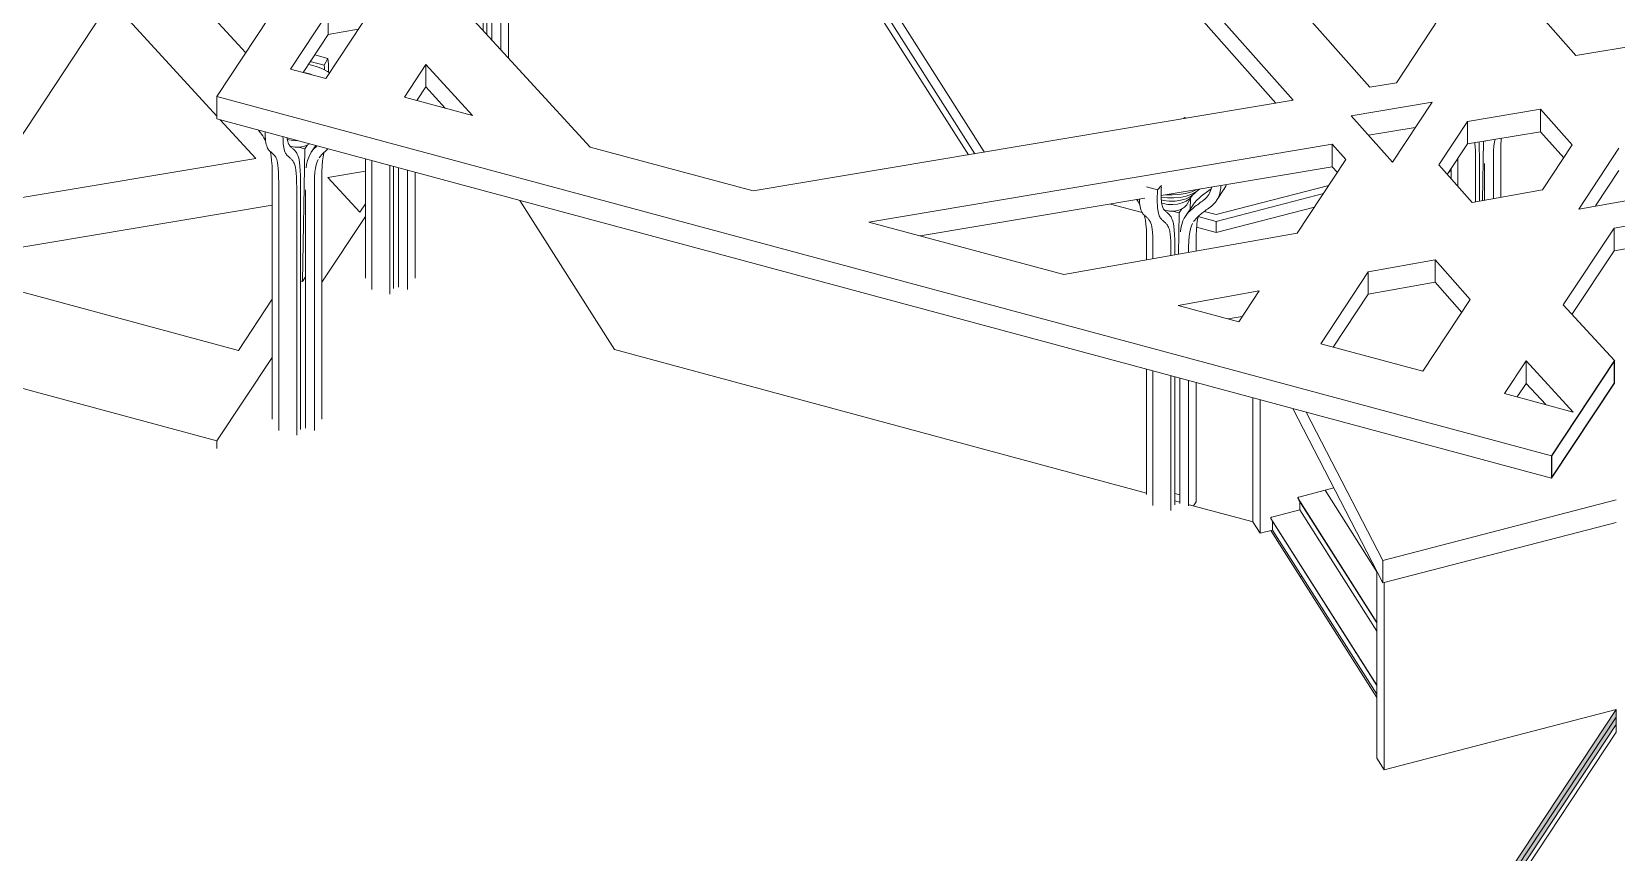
# Model space of a CAD drawing. Header units: millimetres. Extents: x -40531 to 31993, y -28732 to 45416.
# Drawn here: x -8847 to 7419, y -12442 to -4014 of the extents above; entities that cross this region are included whole.
import ezdxf

# ---------------------------------------------------------------- set-up
doc = ezdxf.new("R2010")
doc.units = ezdxf.units.MM
for name, color, linetype, lineweight in [('A-FLOR', 192, 'Continuous', 9), ('A-FLOR-FNSH', 192, 'Continuous', 35), ('A-FLOR-MCUT', 51, 'Continuous', 9), ('A-FLOR-PATT', 8, 'Continuous', 35), ('A-GENM', 13, 'Continuous', 9), ('A-WALL', 113, 'Continuous', 9), ('I-WALL', 2, 'Continuous', 9), ('S-FNDN', 32, 'Continuous', 9), ('S-STRS', 31, 'Continuous', 9)]:
    doc.layers.add(name, color=color, linetype=linetype, lineweight=lineweight)

# ---------------------------------------------------------------- blocks, each defined once
blk = doc.blocks.new('楼梯 - 楼梯-163403-3D Section')
at = {"layer": 'S-STRS'}
for p, q in [((4429, -8724), (4160, -8794)), ((4961, -9562), (4429, -8724)), ((4169, -8926), (3882, -9000)), ((4152, -8807), (4961, -10081)), ((4160, -8824), (4160, -8820)), ((4961, -10086), (4160, -8824)), ((4169, -8926), (4169, -8839)), ((4961, -10172), (4169, -8926)), ((3874, -9013), (4961, -10725)), ((3882, -9031), (3882, -9026)), ((4961, -10730), (3882, -9031)), ((3891, -9132), (3891, -9046)), ((3891, -9132), (4961, -10817))]:
    blk.add_line(p, q, dxfattribs=at)
for points in [[(4152, -8807, 0), (4151, -8806, 0), (4151, -8804, 0), (4151, -8802, 0), (4152, -8799, 0), (4153, -8797, 0), (4155, -8796, 0), (4158, -8794, 0), (4160, -8794, 0)], [(3882, -9000, 0), (3880, -9001, 0), (3877, -9002, 0), (3875, -9004, 0), (3874, -9006, 0), (3873, -9008, 0), (3873, -9010, 0), (3873, -9012, 0), (3874, -9014, 0)]]:
    blk.add_polyline3d(points, dxfattribs=at)
blk = doc.blocks.new('Family6 - Family6-227031-3D Section')
at = {"layer": 'A-GENM'}
for p, q in [((-6649, -4231), (-7449, -3359)), ((-9423, -5797), (-8034, -3695)), ((-8034, -3695), (-6945, -4882)), ((-22784, -3940), (-6945, -8217)), ((-6911, -4919), (-6548, -5315)), ((-6548, -5315), (-9423, -5797)), ((-5807, -5511), (-5422, -5446)), ((-5478, -5869), (-5807, -5511)), ((-9801, -6369), (-6378, -5795)), ((-5422, -5783), (-5478, -5869)), ((-5868, -6587), (-5422, -5912)), ((-6726, -7288), (-9850, -6444)), ((-6378, -6761), (-6726, -7288)), ((-6945, -8217), (-6378, -7360)), ((-6945, -8294), (-6945, -8217))]:
    blk.add_line(p, q, dxfattribs=at)
blk = doc.blocks.new('Family7 - Family7-230587-3D Section')
at = {"layer": 'A-GENM'}
for p, q in [((-619, 4912), (-6945, -4679)), ((1232, -1481), (4103, -4717)), ((3925, -4747), (1232, -1711)), ((4890, -4585), (2421, -1801)), ((-5323, -3727), (-5829, -4495)), ((5691, -3739), (5163, -4539)), ((-6190, -4398), (-5803, -3812)), ((-5803, -3812), (-5803, -4043)), ((-3113, -5199), (-4421, -3775)), ((7005, -4259), (6590, -3791)), ((-5803, -4043), (-6060, -4433)), ((-5495, -3988), (-5803, -4043)), ((7706, -4141), (7005, -4259)), ((-5021, -4685), (-4801, -4352)), ((-4801, -4352), (-4321, -4874)), ((-4801, -4582), (-4801, -4352)), ((-5829, -4495), (-6190, -4398)), ((5163, -4539), (4890, -4585)), ((-6945, -4679), (6753, -8370)), ((-6945, -4910), (-6945, -4679)), ((-4321, -4874), (-5021, -4685)), ((-4801, -4582), (-4892, -4720)), ((-4603, -4798), (-4801, -4582)), ((4103, -4717), (-1441, -5650)), ((4697, -4877), (5528, -4738)), ((5120, -5354), (4697, -4877)), ((5528, -4738), (5120, -5354)), ((5890, -4937), (6641, -4810)), ((6641, -4810), (6966, -5177)), ((6641, -5041), (6641, -4810)), ((6753, -8600), (-6945, -4910)), ((5356, -4997), (4875, -5078)), ((5597, -5382), (5890, -4937)), ((5890, -5167), (5890, -4937)), ((6641, -5041), (5890, -5167)), ((6879, -5310), (6641, -5041)), ((-1441, -5650), (-3113, -5199)), ((-253, -5970), (4504, -5170)), ((4504, -5170), (4643, -5327)), ((4504, -5401), (4504, -5170)), ((5890, -5167), (5684, -5480)), ((6966, -5177), (6662, -5639)), ((4643, -5327), (4144, -6084)), ((7033, -5835), (7446, -5209)), ((4504, -5401), (2746, -5696)), ((4556, -5459), (4504, -5401)), ((5938, -5767), (5597, -5382)), ((7446, -5439), (7205, -5804)), ((6662, -5639), (5938, -5767)), ((7870, -5687), (7033, -5835)), ((2578, -5724), (274, -6112)), ((1747, -6508), (-253, -5970)), ((7397, -6032), (7680, -5982)), ((4144, -6084), (1747, -6508)), ((6875, -6820), (7397, -6032)), ((7397, -6263), (7397, -6032)), ((7397, -6263), (6964, -6917)), ((7680, -6213), (7397, -6263)), ((4385, -7219), (4873, -6479)), ((4873, -6479), (5558, -6358)), ((4873, -6479), (4873, -6710)), ((5558, -6358), (5919, -6765)), ((5558, -6588), (5558, -6358)), ((5558, -6588), (4873, -6710)), ((5832, -6898), (5558, -6588)), ((2920, -6825), (3753, -6677)), ((3544, -6993), (2920, -6825)), ((3753, -6677), (3544, -6993)), ((4873, -6710), (4514, -7254)), ((5919, -6765), (5433, -7502)), ((7400, -7391), (6875, -6820)), ((3580, -6938), (3436, -6964)), ((5433, -7502), (4385, -7219)), ((6273, -7730), (6494, -7395)), ((6494, -7395), (6977, -7920)), ((6494, -7626), (6494, -7395)), ((6494, -7626), (6403, -7765)), ((6695, -7844), (6494, -7626)), ((6977, -7920), (6273, -7730))]:
    blk.add_line(p, q, dxfattribs=at)
at = {"layer": 'A-GENM', "lineweight": 25}
for p, q in [((7400, -7391), (6753, -8370)), ((7400, -7622), (7400, -7391)), ((6753, -8600), (7400, -7622)), ((6753, -8370), (6753, -8600))]:
    blk.add_line(p, q, dxfattribs=at)
blk = doc.blocks.new('Family8 - COLUMN-V14-3D Section')
at = {"layer": 'A-GENM'}
for p, q in [((6045, -5748), (6057, -5140)), ((6073, -5136), (6072, -5142)), ((6235, -5180), (6235, -5714)), ((5791, -5601), (5791, -5318)), ((5975, -5346), (5975, -5760)), ((6014, -5287), (6014, -5753)), ((6157, -5728), (6157, -5298)), ((5724, -5420), (5724, -5525)), ((6065, -5369), (6065, -5744))]:
    blk.add_line(p, q, dxfattribs=at)
for points in [[(5966, -5154, 0), (5967, -5165, 0), (5970, -5198, 0), (5973, -5238, 0), (5975, -5287, 0), (5975, -5346, 0)], [(6014, -5287, 0), (6013, -5223, 0), (6012, -5170, 0), (6010, -5146, 0)], [(6157, -5298, 0), (6158, -5238, 0), (6162, -5188, 0), (6168, -5145, 0), (6174, -5119, 0)], [(6237, -5108, 0), (6236, -5121, 0), (6235, -5180, 0)]]:
    blk.add_polyline3d(points, dxfattribs=at)
blk = doc.blocks.new('Family8 - COLUMN-V15-3D Section')
at = {"layer": 'A-GENM'}
for p, q in [((2978, -4906), (2985, -4895)), ((3009, -4901), (2985, -4895)), ((2596, -5606), (2711, -5637)), ((2750, -5592), (2711, -5637)), ((3068, -5693), (3062, -5702)), ((3316, -5746), (3394, -5629)), ((2933, -5874), (2960, -5833)), ((3074, -5792), (2996, -5910)), ((3013, -5787), (3010, -5791)), ((3013, -5787), (3066, -5697)), ((3043, -5839), (3048, -5727)), ((2865, -5856), (2933, -5874)), ((2924, -6300), (2933, -5874)), ((2596, -6107), (2596, -6358)), ((3107, -6107), (3107, -6268)), ((2663, -6346), (2663, -6223)), ((2847, -6272), (2847, -6314)), ((2886, -6214), (2886, -6307)), ((2937, -6295), (2937, -6298)), ((3029, -6282), (3029, -6224)), ((2596, -7480), (2596, -8766)), ((2663, -8881), (2663, -7499)), ((2847, -7548), (2847, -8931)), ((2886, -7559), (2886, -8872)), ((2937, -7572), (2937, -8858)), ((3029, -8883), (3029, -7597)), ((3107, -7618), (3107, -8842)), ((2937, -8770), (2886, -8756)), ((3107, -8842), (3079, -8884))]:
    blk.add_line(p, q, dxfattribs=at)
for points in [[(2711, -5637, 0), (2709, -5674, 0), (2707, -5708, 0), (2707, -5740, 0), (2707, -5769, 0), (2708, -5796, 0), (2710, -5820, 0), (2712, -5842, 0), (2716, -5861, 0), (2719, -5878, 0), (2723, -5893, 0), (2728, -5905, 0), (2733, -5916, 0), (2738, -5925, 0), (2743, -5933, 0), (2749, -5940, 0), (2755, -5946, 0), (2760, -5951, 0), (2766, -5956, 0), (2771, -5960, 0), (2776, -5964, 0), (2782, -5969, 0), (2787, -5973, 0), (2791, -5978, 0), (2796, -5983, 0), (2801, -5989, 0), (2806, -5995, 0), (2811, -6002, 0), (2816, -6010, 0), (2821, -6020, 0), (2826, -6031, 0), (2831, -6047, 0), (2835, -6066, 0), (2839, -6092, 0), (2843, -6124, 0), (2845, -6164, 0), (2847, -6213, 0), (2847, -6272, 0)], [(2886, -6214, 0), (2886, -6150, 0), (2884, -6096, 0), (2881, -6052, 0), (2877, -6015, 0), (2872, -5985, 0), (2866, -5961, 0), (2860, -5942, 0), (2854, -5928, 0), (2848, -5917, 0), (2842, -5909, 0), (2836, -5901, 0), (2831, -5894, 0), (2825, -5888, 0), (2820, -5882, 0), (2815, -5877, 0), (2809, -5872, 0), (2804, -5868, 0), (2798, -5863, 0), (2793, -5859, 0), (2787, -5854, 0), (2782, -5849, 0), (2777, -5843, 0), (2772, -5837, 0), (2768, -5830, 0), (2764, -5821, 0), (2760, -5811, 0), (2757, -5800, 0), (2754, -5786, 0), (2751, -5771, 0), (2749, -5753, 0), (2747, -5732, 0), (2746, -5709, 0), (2746, -5684, 0), (2746, -5656, 0), (2747, -5626, 0), (2749, -5606, 0)], [(3139, -5631, 0), (3109, -5654, 0), (3059, -5681, 0), (3003, -5702, 0), (2941, -5716, 0), (2877, -5722, 0), (2812, -5721, 0), (2748, -5712, 0), (2746, -5712, 0)], [(3109, -5654, 0), (3088, -5677, 0), (3049, -5706, 0), (3002, -5729, 0), (2948, -5745, 0), (2890, -5754, 0), (2830, -5755, 0), (2772, -5747, 0), (2747, -5742, 0)], [(3114, -5635, 0), (3062, -5657, 0), (2998, -5675, 0), (2930, -5687, 0), (2861, -5691, 0), (2794, -5688, 0)], [(3265, -5609, 0), (3263, -5618, 0), (3258, -5638, 0), (3251, -5656, 0), (3244, -5673, 0), (3236, -5687, 0), (3227, -5700, 0), (3217, -5712, 0), (3206, -5724, 0), (3195, -5734, 0), (3183, -5744, 0), (3171, -5753, 0), (3159, -5763, 0), (3145, -5772, 0), (3132, -5781, 0), (3119, -5791, 0), (3107, -5800, 0), (3094, -5810, 0), (3081, -5821, 0), (3068, -5832, 0), (3055, -5843, 0), (3042, -5856, 0), (3029, -5869, 0), (3014, -5885, 0), (2999, -5905, 0), (2984, -5929, 0), (2971, -5958, 0), (2959, -5993, 0), (2950, -6033, 0), (2944, -6068, 0)], [(3074, -5792, 0), (3077, -5788, 0), (3092, -5768, 0), (3106, -5752, 0), (3120, -5738, 0), (3133, -5726, 0), (3146, -5714, 0), (3159, -5703, 0), (3171, -5693, 0), (3184, -5683, 0), (3197, -5673, 0), (3210, -5664, 0), (3223, -5654, 0), (3236, -5645, 0), (3249, -5636, 0), (3261, -5627, 0)], [(3080, -5965, 0), (3091, -5948, 0), (3103, -5935, 0), (3115, -5922, 0), (3127, -5911, 0), (3139, -5900, 0), (3150, -5890, 0), (3162, -5881, 0), (3173, -5872, 0), (3185, -5863, 0), (3197, -5854, 0), (3209, -5845, 0), (3222, -5836, 0), (3235, -5827, 0), (3249, -5817, 0), (3262, -5806, 0), (3275, -5795, 0), (3288, -5782, 0), (3300, -5768, 0), (3312, -5753, 0), (3323, -5736, 0), (3333, -5718, 0), (3341, -5698, 0), (3349, -5676, 0), (3354, -5652, 0), (3359, -5626, 0), (3361, -5599, 0), (3362, -5593, 0)], [(3418, -5583, 0), (3410, -5600, 0), (3400, -5619, 0), (3390, -5635, 0)], [(2496, -5738, 0), (2498, -5741, 0), (2510, -5759, 0), (2522, -5778, 0), (2528, -5788, 0)], [(2663, -6223, 0), (2663, -6164, 0), (2661, -6115, 0), (2659, -6075, 0), (2655, -6042, 0), (2651, -6017, 0), (2647, -5997, 0), (2642, -5982, 0), (2637, -5970, 0), (2632, -5961, 0), (2627, -5953, 0), (2622, -5946, 0), (2617, -5939, 0), (2612, -5934, 0), (2607, -5928, 0), (2603, -5923, 0), (2598, -5919, 0), (2593, -5915, 0), (2587, -5910, 0), (2582, -5906, 0), (2576, -5901, 0), (2571, -5896, 0), (2565, -5890, 0), (2560, -5884, 0), (2554, -5876, 0), (2549, -5867, 0), (2544, -5856, 0), (2539, -5843, 0), (2535, -5828, 0), (2532, -5811, 0), (2528, -5792, 0), (2526, -5770, 0), (2524, -5746, 0), (2524, -5734, 0)], [(3062, -5702, 0), (3038, -5731, 0), (3004, -5754, 0), (2962, -5773, 0), (2916, -5785, 0), (2866, -5790, 0), (2815, -5788, 0), (2767, -5779, 0), (2751, -5774, 0)], [(3010, -5791, 0), (2988, -5815, 0), (2957, -5835, 0), (2918, -5849, 0), (2876, -5856, 0), (2832, -5856, 0), (2789, -5848, 0), (2777, -5845, 0)], [(2574, -5899, 0), (2577, -5910, 0), (2585, -5949, 0), (2591, -5995, 0), (2595, -6047, 0), (2596, -6107, 0)], [(3029, -6224, 0), (3031, -6165, 0), (3034, -6114, 0), (3040, -6072, 0), (3048, -6037, 0), (3058, -6008, 0), (3068, -5984, 0)], [(3129, -5908, 0), (3126, -5919, 0), (3118, -5955, 0), (3112, -5997, 0), (3108, -6047, 0), (3107, -6107, 0)]]:
    blk.add_polyline3d(points, dxfattribs=at)
blk = doc.blocks.new('Family8 - COLUMN-V20-3D Section')
at = {"layer": 'A-GENM'}
for p, q in [((-3987, -2241), (-4065, -2358)), ((-4048, -2236), (-4051, -2239)), ((-4048, -2236), (-4001, -2156)), ((-4018, -2288), (-4013, -2175)), ((-4196, -2304), (-4129, -2323)), ((-4135, -2677), (-4129, -2323)), ((-4129, -2323), (-4101, -2282)), ((-4465, -2556), (-4465, -3176)), ((-4398, -3074), (-4398, -2671)), ((-4214, -2721), (-4214, -2796)), ((-4175, -2662), (-4175, -2737)), ((-4032, -4199), (-4032, -3416)), ((-3954, -3298), (-3954, -4284)), ((-4124, -3555), (-4124, -4099)), ((-4214, -3692), (-4214, -4001)), ((-4175, -3633), (-4175, -4044)), ((-4155, -3683), (-4175, -3678)), ((-4155, -3683), (-4154, -3600)), ((-4124, -3636), (-4155, -3683))]:
    blk.add_line(p, q, dxfattribs=at)
for points in [[(-4398, -2671, 0), (-4398, -2612, 0), (-4400, -2563, 0), (-4402, -2523, 0), (-4406, -2491, 0), (-4410, -2465, 0), (-4414, -2445, 0), (-4419, -2430, 0), (-4424, -2418, 0), (-4429, -2409, 0), (-4434, -2401, 0), (-4439, -2394, 0), (-4444, -2388, 0), (-4449, -2382, 0), (-4454, -2377, 0), (-4458, -2372, 0), (-4463, -2367, 0), (-4469, -2363, 0), (-4474, -2359, 0), (-4479, -2354, 0), (-4485, -2350, 0), (-4490, -2345, 0), (-4496, -2339, 0), (-4502, -2332, 0), (-4507, -2324, 0), (-4512, -2315, 0), (-4517, -2304, 0), (-4522, -2292, 0), (-4526, -2277, 0), (-4529, -2260, 0), (-4532, -2245, 0)], [(-4354, -2215, 0), (-4354, -2218, 0), (-4353, -2244, 0), (-4351, -2268, 0), (-4349, -2290, 0), (-4346, -2309, 0), (-4342, -2326, 0), (-4338, -2341, 0), (-4333, -2354, 0), (-4328, -2365, 0), (-4323, -2374, 0), (-4318, -2382, 0), (-4312, -2389, 0), (-4306, -2394, 0), (-4301, -2399, 0), (-4295, -2404, 0), (-4290, -2408, 0), (-4285, -2413, 0), (-4280, -2417, 0), (-4275, -2422, 0), (-4270, -2426, 0), (-4265, -2432, 0), (-4260, -2437, 0), (-4255, -2444, 0), (-4250, -2451, 0), (-4245, -2459, 0), (-4240, -2468, 0), (-4235, -2480, 0), (-4230, -2495, 0), (-4226, -2515, 0), (-4222, -2540, 0), (-4218, -2573, 0), (-4216, -2613, 0), (-4214, -2662, 0), (-4214, -2721, 0)], [(-4175, -2662, 0), (-4175, -2598, 0), (-4177, -2545, 0), (-4180, -2500, 0), (-4184, -2463, 0), (-4189, -2433, 0), (-4195, -2409, 0), (-4201, -2391, 0), (-4207, -2376, 0), (-4214, -2366, 0), (-4219, -2357, 0), (-4225, -2349, 0), (-4230, -2343, 0), (-4236, -2336, 0), (-4241, -2331, 0), (-4246, -2325, 0), (-4252, -2321, 0), (-4257, -2316, 0), (-4263, -2311, 0), (-4268, -2307, 0), (-4274, -2302, 0), (-4279, -2297, 0), (-4284, -2292, 0), (-4289, -2285, 0), (-4293, -2278, 0), (-4297, -2270, 0), (-4301, -2260, 0), (-4304, -2248, 0), (-4308, -2235, 0), (-4310, -2219, 0), (-4312, -2208, 0)], [(-4002, -2156, 0), (-4023, -2179, 0), (-4057, -2203, 0), (-4099, -2221, 0), (-4145, -2234, 0), (-4195, -2239, 0), (-4246, -2237, 0), (-4294, -2228, 0), (-4310, -2223, 0)], [(-4051, -2239, 0), (-4073, -2264, 0), (-4105, -2284, 0), (-4143, -2297, 0), (-4185, -2305, 0), (-4230, -2304, 0), (-4272, -2297, 0), (-4284, -2293, 0)], [(-4020, -2159, 0), (-4059, -2178, 0), (-4113, -2194, 0), (-4171, -2202, 0), (-4231, -2203, 0), (-4261, -2200, 0)], [(-3819, -2125, 0), (-3825, -2136, 0), (-3834, -2149, 0), (-3844, -2161, 0), (-3855, -2172, 0), (-3866, -2182, 0), (-3878, -2192, 0), (-3890, -2202, 0), (-3903, -2211, 0), (-3916, -2221, 0), (-3929, -2230, 0), (-3942, -2239, 0), (-3955, -2249, 0), (-3967, -2259, 0), (-3980, -2269, 0), (-3993, -2280, 0), (-4006, -2292, 0), (-4019, -2304, 0), (-4032, -2318, 0), (-4047, -2334, 0), (-4062, -2354, 0), (-4077, -2378, 0), (-4090, -2407, 0), (-4102, -2441, 0), (-4111, -2481, 0), (-4117, -2517, 0)], [(-3987, -2241, 0), (-3984, -2236, 0), (-3969, -2216, 0), (-3955, -2200, 0), (-3941, -2187, 0), (-3928, -2174, 0), (-3915, -2163, 0), (-3902, -2152, 0), (-3890, -2141, 0), (-3882, -2136, 0)], [(-4487, -2347, 0), (-4484, -2358, 0), (-4476, -2398, 0), (-4470, -2443, 0), (-4466, -2496, 0), (-4465, -2556, 0)], [(-4015, -2493, 0), (-4013, -2485, 0), (-4003, -2456, 0), (-3993, -2433, 0)], [(-3982, -2413, 0), (-3970, -2397, 0), (-3958, -2383, 0), (-3946, -2371, 0), (-3934, -2360, 0), (-3922, -2349, 0), (-3915, -2342, 0)], [(-3932, -2357, 0), (-3935, -2368, 0), (-3937, -2375, 0)]]:
    blk.add_polyline3d(points, dxfattribs=at)
blk = doc.blocks.new('Family8 - COLUMN-V21-3D Section')
at = {"layer": 'A-GENM'}
for p, q in [((-5422, -5320), (-5422, -6546)), ((-5354, -6662), (-5354, -5338)), ((-5170, -5388), (-5170, -6711)), ((-5132, -5398), (-5132, -6652)), ((-5081, -5412), (-5081, -6638)), ((-4989, -6663), (-4989, -5437)), ((-4911, -5458), (-4911, -6546))]:
    blk.add_line(p, q, dxfattribs=at)
blk = doc.blocks.new('Family8 - COLUMN-V22-3D Section')
at = {"layer": 'A-GENM'}
for p, q in [((-5987, -4321), (-5844, -4359)), ((-5806, -4288), (-5941, -4251)), ((-5806, -4288), (-5844, -4359)), ((-6109, -5200), (-6042, -5218)), ((-6042, -5218), (-6015, -5177)), ((-5932, -5183), (-5978, -5253)), ((-6069, -6578), (-6042, -5218)), ((-6378, -5451), (-6378, -7994)), ((-5868, -5450), (-5868, -7993)), ((-6311, -8109), (-6311, -5566)), ((-6127, -5616), (-6127, -8159)), ((-6088, -5557), (-6088, -8100)), ((-6037, -5639), (-6037, -8086)), ((-5945, -8111), (-5945, -5568)), ((-6069, -6578), (-6088, -6573)), ((-6037, -6531), (-6069, -6578))]:
    blk.add_line(p, q, dxfattribs=at)
for points in [[(-6006, -4349, 0), (-5987, -4353, 0), (-5923, -4370, 0), (-5863, -4394, 0), (-5811, -4424, 0), (-5791, -4438, 0)], [(-5844, -4359, 0), (-5842, -4386, 0), (-5841, -4407, 0)], [(-5802, -4431, 0), (-5802, -4407, 0), (-5801, -4377, 0), (-5802, -4347, 0), (-5803, -4317, 0), (-5806, -4288, 0)], [(-6053, -4434, 0), (-6037, -4436, 0), (-5982, -4451, 0), (-5968, -4457, 0)], [(-6520, -5024, 0), (-6511, -5036, 0), (-6499, -5052, 0), (-6488, -5068, 0), (-6476, -5085, 0), (-6465, -5103, 0), (-6453, -5121, 0), (-6446, -5131, 0)], [(-6311, -5566, 0), (-6312, -5507, 0), (-6313, -5458, 0), (-6316, -5418, 0), (-6319, -5386, 0), (-6323, -5360, 0), (-6328, -5340, 0), (-6332, -5325, 0), (-6337, -5313, 0), (-6342, -5304, 0), (-6347, -5296, 0), (-6352, -5289, 0), (-6357, -5283, 0), (-6362, -5277, 0), (-6367, -5272, 0), (-6372, -5267, 0), (-6377, -5263, 0), (-6382, -5258, 0), (-6387, -5254, 0), (-6393, -5249, 0), (-6398, -5245, 0), (-6404, -5240, 0), (-6409, -5234, 0), (-6415, -5227, 0), (-6420, -5219, 0), (-6426, -5210, 0), (-6430, -5199, 0), (-6435, -5187, 0), (-6439, -5172, 0), (-6443, -5155, 0), (-6446, -5136, 0), (-6448, -5114, 0), (-6450, -5090, 0), (-6451, -5063, 0), (-6452, -5043, 0)], [(-6268, -5093, 0), (-6267, -5113, 0), (-6266, -5139, 0), (-6265, -5164, 0), (-6262, -5185, 0), (-6259, -5205, 0), (-6255, -5222, 0), (-6251, -5236, 0), (-6247, -5249, 0), (-6242, -5260, 0), (-6236, -5269, 0), (-6231, -5277, 0), (-6225, -5284, 0), (-6220, -5289, 0), (-6214, -5294, 0), (-6209, -5299, 0), (-6203, -5303, 0), (-6198, -5308, 0), (-6193, -5312, 0), (-6188, -5317, 0), (-6183, -5322, 0), (-6178, -5327, 0), (-6173, -5332, 0), (-6168, -5339, 0), (-6164, -5346, 0), (-6159, -5354, 0), (-6153, -5363, 0), (-6148, -5375, 0), (-6144, -5390, 0), (-6139, -5410, 0), (-6135, -5436, 0), (-6132, -5468, 0), (-6129, -5508, 0), (-6128, -5557, 0), (-6127, -5616, 0)], [(-6088, -5557, 0), (-6089, -5494, 0), (-6091, -5440, 0), (-6094, -5395, 0), (-6098, -5358, 0), (-6102, -5328, 0), (-6108, -5304, 0), (-6114, -5286, 0), (-6121, -5272, 0), (-6127, -5261, 0), (-6133, -5252, 0), (-6138, -5245, 0), (-6144, -5238, 0), (-6149, -5231, 0), (-6154, -5226, 0), (-6160, -5221, 0), (-6165, -5216, 0), (-6171, -5211, 0), (-6176, -5207, 0), (-6182, -5202, 0), (-6187, -5197, 0), (-6192, -5192, 0), (-6197, -5187, 0), (-6202, -5181, 0), (-6206, -5173, 0), (-6211, -5165, 0), (-6214, -5155, 0), (-6218, -5143, 0), (-6221, -5130, 0), (-6224, -5114, 0), (-6225, -5104, 0)], [(-6114, -5134, 0), (-6159, -5132, 0), (-6207, -5123, 0), (-6224, -5118, 0)], [(-5996, -5166, 0), (-6018, -5179, 0), (-6056, -5193, 0), (-6099, -5200, 0), (-6143, -5199, 0), (-6185, -5192, 0), (-6197, -5188, 0)], [(-5919, -5187, 0), (-5932, -5199, 0), (-5946, -5213, 0), (-5960, -5229, 0), (-5975, -5249, 0), (-5990, -5273, 0), (-6004, -5302, 0), (-6015, -5336, 0), (-6025, -5377, 0), (-6030, -5412, 0)], [(-6400, -5242, 0), (-6397, -5253, 0), (-6390, -5293, 0), (-6384, -5338, 0), (-6380, -5391, 0), (-6378, -5451, 0)], [(-5945, -5568, 0), (-5944, -5508, 0), (-5940, -5458, 0), (-5934, -5416, 0), (-5926, -5380, 0), (-5917, -5351, 0), (-5906, -5328, 0)], [(-5895, -5308, 0), (-5883, -5292, 0), (-5871, -5278, 0), (-5859, -5266, 0), (-5847, -5255, 0), (-5836, -5244, 0), (-5824, -5234, 0), (-5813, -5225, 0), (-5804, -5217, 0)], [(-5845, -5252, 0), (-5848, -5263, 0), (-5856, -5298, 0), (-5862, -5340, 0), (-5866, -5391, 0), (-5868, -5450, 0)]]:
    blk.add_polyline3d(points, dxfattribs=at)

msp = doc.modelspace()

# ---------------------------------------------------------------- hatches: boundary and pattern name
at = {"layer": 'A-FLOR-PATT', "lineweight": 9}
h = msp.add_hatch(dxfattribs=at)
h.set_pattern_fill('FP_2', color=256, style=0, pattern_type=2)
h.set_pattern_definition([(56.539, (-661.76, 9741.72), (316.28975, 634.84372), [23.663, -406.57, 23.663, -2701.146]), (56.539, (-661.76, 9741.72), (316.28975, 634.84372), [-453.896, -406.57, 23.663, -836.803, -1434.11]), (56.539, (-661.76, 9741.72), (316.28975, 634.84372), [-1720.932, 23.663, -406.57, 23.663, -980.214]), (56.539, (-661.76, 9741.72), (316.28975, 634.84372), [-2174.828, -263.159, 23.663, -693.392]), (117.634, (-543.15, 9999.32), (-226.62287, 120.31486), [14.065, -241.654, -1619.554]), (117.634, (-543.15, 9999.32), (-226.62287, 120.31486), [-255.719, 14.065, -241.654, -1363.835]), (117.634, (-543.15, 9999.32), (-226.62287, 120.31486), [-511.438, 14.065, -497.373, -852.397]), (117.634, (-543.15, 9999.32), (-226.62287, 120.31486), [-1022.876, 14.065, -241.654, -596.678]), (117.634, (-543.15, 9999.32), (-226.62287, 120.31486), [-1278.595, 14.065, -156.415, -426.198]), (117.634, (-543.15, 9999.32), (-226.62287, 120.31486), [-1449.074, 14.065, -412.134]), (258.548, (-503.62, 10371.69), (-89.662346, -755.15797), [32.855, -564.514, -3783.336]), (258.548, (-503.62, 10371.69), (-89.662346, -755.15797), [-597.369, 32.855, -564.514, -3185.967]), (258.548, (-503.62, 10371.69), (-89.662346, -755.15797), [-1194.738, 32.855, -1161.882, -1991.23]), (258.548, (-503.62, 10371.69), (-89.662346, -755.15797), [-2389.475, 32.855, -564.514, -1393.861]), (258.548, (-503.62, 10371.69), (-89.662346, -755.15797), [-2986.844, 32.855, -365.391, -995.615]), (258.548, (-503.62, 10371.69), (-89.662346, -755.15797), [-3385.09, 32.855, -962.76])])
h.paths.add_polyline_path([(-4163, -28578), (7419, -11053), (7419, -10976), (-4163, -28501)], flags=0)
h.paths.add_polyline_path([(24165, 14284), (25013, 15568), (25013, 15645), (24165, 14361)], flags=0)
at = {"layer": 'A-FLOR-PATT'}
h = msp.add_hatch(color=256, dxfattribs=at)
h.paths.add_polyline_path([(-4163, -28655), (7419, -11130), (7419, -11053), (-4163, -28578)], flags=0)
h.paths.add_polyline_path([(24165, 14207), (25013, 15491), (25013, 15568), (24165, 14284)], flags=0)

# ---------------------------------------------------------------- linework, layer by layer
at = {"layer": 'A-FLOR'}
for p, q in [((-2863, -7279), (-3837, -5747)), ((2596, -8754), (-2863, -7279)), ((5024, -9675), (4097, -7885)), ((4236, -7922), (5024, -9444)), ((4519, -8700), (4429, -8724)), ((4429, -8724), (4961, -9562)), ((2937, -8846), (2886, -8832)), ((3690, -9049), (3036, -8872)), ((5024, -9444), (7419, -8823)), ((7419, -9054), (5024, -9675)), ((4961, -10851), (3873, -9137)), ((5024, -9444), (5024, -9675)), ((7419, -10976), (5378, -11506))]:
    msp.add_line(p, q, dxfattribs=at)
at = {"layer": 'A-FLOR-FNSH', "color": 1, "lineweight": 18}
for p, q in [((7419, -10976), (-4163, -28501)), ((7419, -11207), (7419, -10976)), ((-4163, -28732), (7419, -11207))]:
    msp.add_line(p, q, dxfattribs=at)
at = {"layer": 'A-FLOR-MCUT'}
for p, q in [((7419, -11053), (-4163, -28578)), ((7419, -11130), (-4163, -28655))]:
    msp.add_line(p, q, dxfattribs=at)
at = {"layer": 'A-WALL'}
for p, q in [((3689, -9047), (3689, -7775)), ((3764, -7795), (3764, -9165)), ((3689, -9047), (3764, -9165)), ((3764, -9165), (3891, -9132)), ((4961, -11476), (4961, -9553)), ((5037, -9672), (5037, -11595)), ((4961, -11476), (5037, -11595)), ((5037, -11595), (5378, -11506))]:
    msp.add_line(p, q, dxfattribs=at)
at = {"layer": 'I-WALL'}
for p, q in [((834, -5267), (-151, -3717)), ((-43, -3718), (930, -5249)), ((930, -5249), (934, -5250)), ((4414, -5676), (3312, -5962)), ((3313, -5892), (4468, -5592)), ((2499, -5742), (2489, -5739)), ((3044, -5820), (3054, -5822)), ((3312, -5962), (3128, -5912)), ((3190, -5859), (3313, -5892)), ((3312, -6077), (3312, -5962))]:
    msp.add_line(p, q, dxfattribs=at)
at = {"layer": 'S-FNDN'}
for p, q in [((768, -5278), (-151, -3833)), ((5724, -5451), (5699, -5457)), ((2552, -5872), (2226, -5784)), ((4322, -5815), (3312, -6077)), ((3312, -6077), (3110, -6022)), ((4194, -9608), (4175, -9613))]:
    msp.add_line(p, q, dxfattribs=at)

# ---------------------------------------------------------------- block references
at = {"layer": 'A-GENM'}
for name in ['Family7 - Family7-230587-3D Section', 'Family6 - Family6-227031-3D Section', 'Family8 - COLUMN-V20-3D Section', 'Family8 - COLUMN-V22-3D Section', 'Family8 - COLUMN-V15-3D Section', 'Family8 - COLUMN-V14-3D Section', 'Family8 - COLUMN-V21-3D Section']:
    msp.add_blockref(name, (0, 0), dxfattribs=at)
at = {"layer": 'S-STRS'}
msp.add_blockref('楼梯 - 楼梯-163403-3D Section', (0, 0), dxfattribs=at)

doc.saveas('drawing.dxf')
